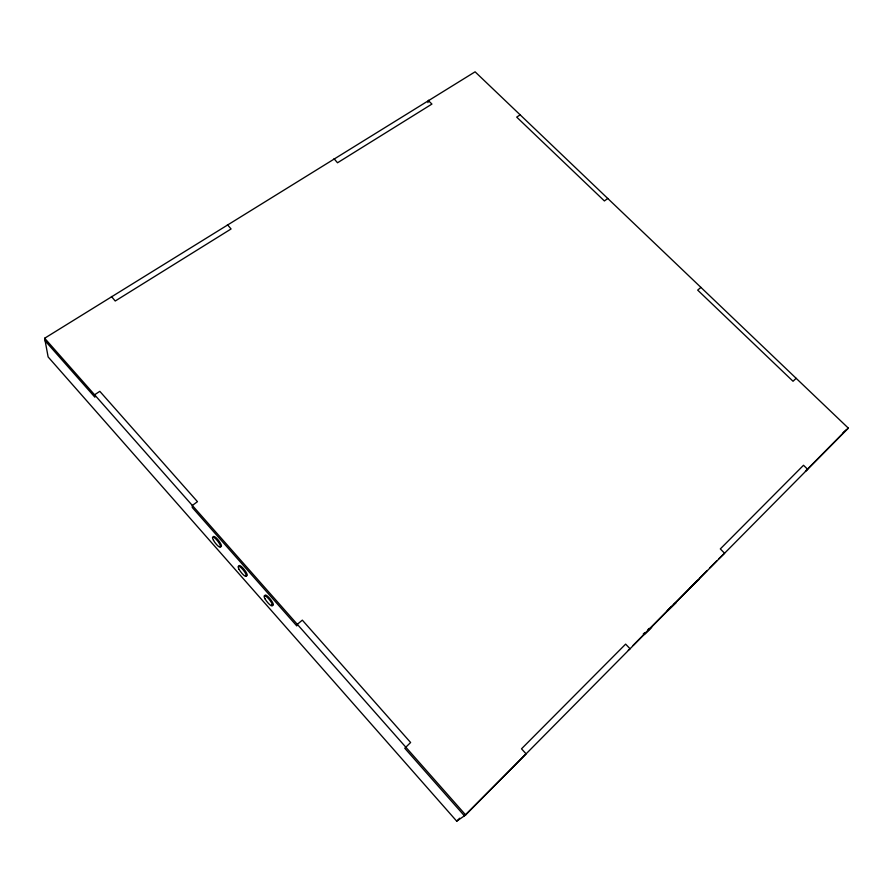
<?xml version="1.0" encoding="UTF-8"?>
<svg xmlns="http://www.w3.org/2000/svg" width="893" height="893" viewBox="0 0 893 893"><rect width="100%" height="100%" fill="white"/><g stroke="black" fill="none" stroke-linecap="round" stroke-linejoin="round"><path stroke-width="1.34" d="M227.447 224.679L231.075 228.965L115.219 301.008L111.435 296.465M334.038 158.731L337.521 162.772L431.933 104.068L428.45 100.686M427.914 102.628L428.584 100.228M645.773 632.534C639.209 639.355 652.738 627.053 651.656 626.975M456.725 821.18L465.655 814.952L848.35 428.138L475.087 71.82L44.65 338.235L48.133 356.943L456.725 821.18L459.672 818.211M633.159 645.293L697.299 580.472M699.241 578.508L707.022 570.649M709.935 567.702L716.744 560.826M718.686 558.862L724.591 553.236L720.316 548.927L803.51 465.275L807.64 469.283L805.441 471.191L846.073 430.136M648.106 629.465L649.178 628.404M671.514 606.559C656.902 621.282 684.161 595.263 673.657 604.539M647.961 630.369L649.077 629.308M796.154 378.308L793.029 381.266L697.679 290.113L700.927 287.401M644.802 632.624L643.25 633.985M843.025 432.792L848.35 428.138M628.292 650.204L630.067 648.776L625.636 644.121L521.512 748.803L526.1 753.859L464.416 815.822L404.763 748.245L410.613 742.507L302.325 620.144L297.313 624.33L296.8 625.937L192.252 507.492L192.33 505.46L197.465 501.665L99.815 391.335L94.58 394.773L94.881 397.184L45.13 340.825M607.765 198.469L604.405 200.958L516.701 117.117L520.161 114.851M44.65 338.235L465.655 814.952M213.327 536.883A6.363 1.552 52.2 0 1 219.165 541.27A6.363 1.552 52.2 0 1 220.136 546.304M239.023 566.653A6.407 1.563 51.8 0 1 241.646 566.798A6.407 1.563 51.8 0 1 246.68 573.317A6.407 1.563 51.8 0 1 245.787 575.405M264.964 596.089A6.452 1.585 51.3 0 1 267.755 596.401A6.452 1.585 51.3 0 1 272.823 602.954A6.452 1.585 51.3 0 1 271.762 604.885M698.784 579.535L690.278 587.739L698.784 579.535M213.516 540.377A6.374 1.54 52.2 0 0 220.459 547.186A6.374 1.54 52.2 0 0 215.726 538.87A6.374 1.54 52.2 0 0 213.516 540.377M239.101 569.41A6.407 1.563 51.8 0 0 246.167 576.376A6.407 1.563 51.8 0 0 241.523 568.127A6.407 1.563 51.8 0 0 239.101 569.41M265.009 598.823A6.452 1.585 51.3 0 0 272.22 605.934A6.452 1.585 51.3 0 0 267.666 597.763A6.452 1.585 51.3 0 0 265.009 598.823"/></g></svg>
